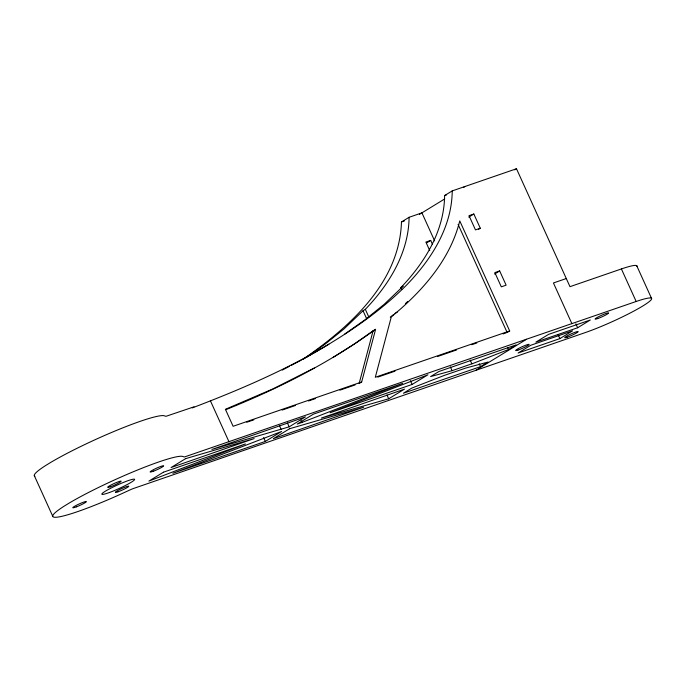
<?xml version="1.0" encoding="UTF-8"?>
<svg xmlns="http://www.w3.org/2000/svg" width="686" height="686" viewBox="0 0 686 686"><rect width="100%" height="100%" fill="white"/><g stroke="black" fill="none" stroke-linecap="round" stroke-linejoin="round"><path stroke-width="1.03" d="M434.65 240.915L421.924 212.866L409.088 217.291L401.473 221.947C399.544 282.555 349.834 326.982 303.366 359.001M409.088 217.291C408.736 252.68 389.176 284.484 365.338 309.335L363.031 310.741L343.943 328.971L324.778 344.389L306.976 356.952M636.942 266.382A44.916 4.853 -24.4 0 0 621.405 268.946L569.98 286.671L516.489 168.747L452.228 190.897L444.614 195.553C444.262 230.942 424.711 262.747 400.864 287.597L401.747 289.535M452.228 190.897C451.911 227.16 431.331 259.411 406.901 284.733C376.494 315.354 339.802 338.67 302.303 359.584M359.13 383.534L373.081 330.806L374.779 329.769M359.979 383.02L361.668 381.982L375.619 329.254C329.657 362.74 278.516 388.559 225.831 409.671M405.409 303.615L407.656 301.506M509.689 330.961L375.302 377.283L391.294 316.872C421.787 291.739 450.093 260.166 459.757 220.883L509.689 330.961L507.151 332.513L458.102 224.391M390.291 317.189L393.378 314.711M344.578 334.185L364.926 319.83L384.091 304.413L403.171 286.182L400.864 287.597M373.081 330.806L354.636 343.832L333.293 357.286M419.386 214.418L444.7 198.931M463.376 187.51L465.065 186.472M514.68 169.862L516.489 168.747M426.469 242.99L430.697 240.409L432.42 244.199M468.77 217.119L473.837 214.015L480.294 228.241L478.605 229.278M192.26 407.904C239.174 390.034 285.685 370.148 328.851 344.2M394.913 313.468L397.451 311.916M494.589 274.048L499.665 270.936L506.122 285.17L501.303 286.834L494.846 272.599L499.665 270.936M265.302 441.441L281.56 431.494L172.898 473.289L265.302 441.441L263.561 437.617M289.175 426.838L305.442 416.882L211.888 449.441L289.175 426.838L287.443 423.005M388.688 398.798L404.5 389.125L321.4 418.066L388.688 398.798L386.947 394.965M412.106 384.46L427.927 374.788L330.155 412.715L412.106 384.46L410.374 380.636M480.526 366.641L488.063 362.036L465.665 368.09L444.477 375.345L411.72 388.13L403.394 393.232L480.526 366.641L479.231 363.769M508.523 349.517L516.061 344.904L438.92 371.495L430.594 376.588L452.083 370.689L473.657 363.194L508.523 349.517L507.657 347.605M475.818 370.303L526.574 339.253M559.887 338.61L572.578 330.849L530.793 345.247L518.11 353.016L559.887 338.61L558.112 334.708M577.655 327.745L590.337 319.985L548.56 334.382L535.869 342.143L577.655 327.745L575.88 323.843M282.255 370.08L289.552 366.264M291.37 365.312L301.394 360.064M314.325 368.013L272.745 388.988L225.402 409.302L233.111 426.289L361.668 381.982M194.035 406.824L166.441 416.162A11.722 1.269 -24.4 0 1 165.712 416.265L163.911 415.673A71.859 7.76 -24.4 0 0 116.86 430.259A71.859 7.76 -24.4 0 0 51.184 462.141L45.799 465.434A71.859 7.76 -24.4 0 0 34.84 476.273M301.951 422.43L402.665 383.371L313.476 414.112L297.21 424.068L301.951 422.43L301.085 420.518M444.614 195.553L446.595 194.875M401.473 221.947L404.431 220.926M473.837 214.015L469.018 215.67L475.475 229.904L480.294 228.241M430.697 240.409L425.877 242.064L429.753 250.604M566.293 278.542L553.439 282.966L571.884 323.629M246.771 422.259L253.854 419.823M282.195 410.048L295.357 405.512M308.52 400.976L315.603 398.54M339.896 390.163L355.082 384.932M377.815 377.094L394.99 371.169M437.428 356.549L456.627 349.929M471.788 344.706L476.839 342.966M503.112 333.911L506.139 332.864M636.162 301.48L184.886 456.825A11.722 1.269 -24.4 0 1 184.157 456.927L182.356 456.336A71.859 7.76 -24.4 0 0 135.305 470.922A71.859 7.76 -24.4 0 0 69.629 502.804L64.244 506.097A71.859 7.76 -24.4 0 0 60.668 516.584A71.859 7.76 -24.4 0 0 119.964 494.512L130.846 489.547A11.722 1.269 -24.4 0 1 132.698 488.758L585.407 332.53A44.916 4.853 -24.4 0 0 642.919 305.922A44.916 4.853 -24.4 0 0 636.162 301.48L621.405 268.946M636.694 265.662L651.451 298.187M470.142 360.039L471.882 363.863M450.35 366.856L452.083 370.689M365.338 309.335L368.854 317.086M363.031 310.741L366.547 318.493M279.485 425.749L281.226 429.573M210.388 400.778L229.004 441.818M34.3 475.621L52.745 516.284M163.448 472.2L148.905 481.1L245.408 443.953L163.448 472.2M185.606 458.651L171.063 467.543L254.163 438.594L185.606 458.651M289.595 428.724L273.337 438.671L363.674 407.227L289.595 428.724M153.647 471.111A7.409 0.797 -24.4 0 0 163.637 465.854A7.409 0.797 -24.4 0 0 153.364 469.721A7.409 0.797 -24.4 0 0 153.647 471.111M117.923 491.828A7.409 0.797 -24.4 0 0 128.762 486.408A7.409 0.797 -24.4 0 0 119.518 489.615A7.409 0.797 -24.4 0 0 117.923 491.828M76.42 506.843A7.409 0.797 -24.4 0 0 86.359 501.586A7.409 0.797 -24.4 0 0 76.043 505.488A7.409 0.797 -24.4 0 0 76.42 506.843M110.275 486.803A7.409 0.797 -24.4 0 0 121.113 481.375A7.409 0.797 -24.4 0 0 111.869 484.582A7.409 0.797 -24.4 0 0 110.275 486.803M109.571 492.454A17.965 1.938 -24.4 0 0 134.619 479.523A17.965 1.938 -24.4 0 0 110.549 488.329A17.965 1.938 -24.4 0 0 109.571 492.454M517.99 350.1A7.409 0.797 -24.4 0 0 529.035 344.664A7.409 0.797 -24.4 0 0 520.168 347.639A7.409 0.797 -24.4 0 0 517.99 350.1M597.72 318.561A7.409 0.797 -24.4 0 0 608.593 313.133A7.409 0.797 -24.4 0 0 599.401 316.297A7.409 0.797 -24.4 0 0 597.72 318.561M567.262 337.186A7.409 0.797 -24.4 0 0 578.135 331.767A7.409 0.797 -24.4 0 0 568.951 334.931A7.409 0.797 -24.4 0 0 567.262 337.186"/></g></svg>
